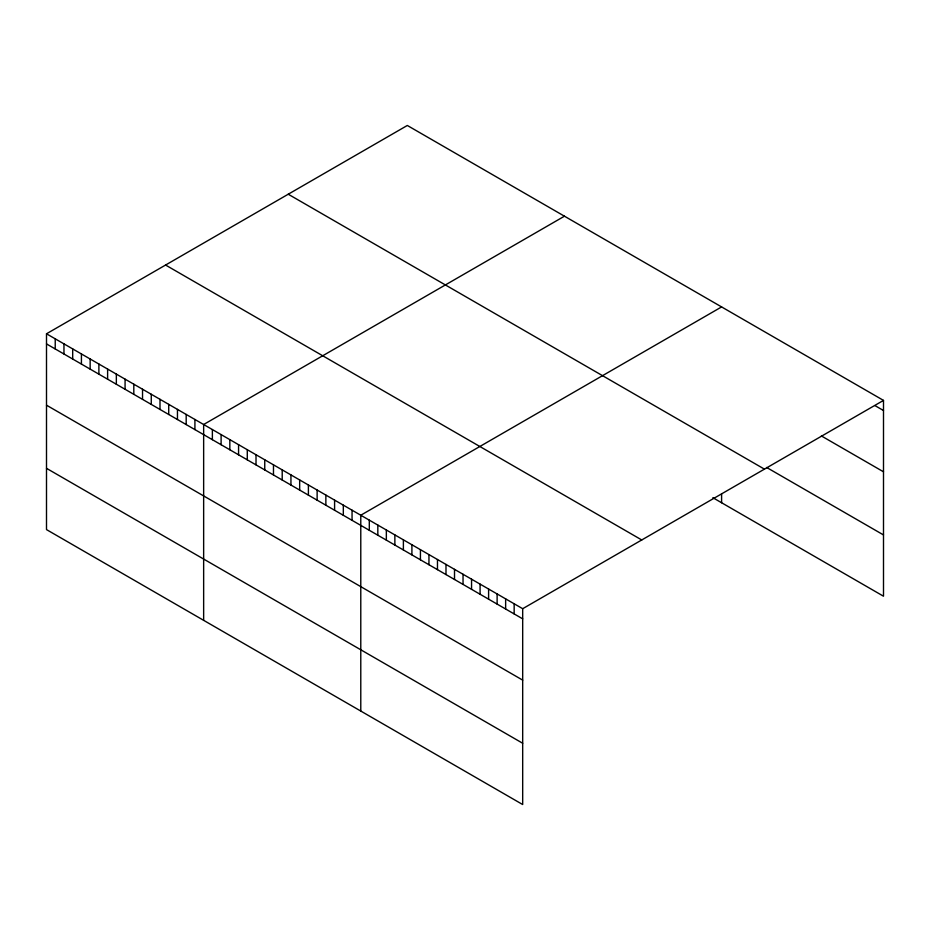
<?xml version="1.0" encoding="UTF-8"?>
<svg xmlns="http://www.w3.org/2000/svg" width="930" height="930" viewBox="0 0 930 930"><rect width="100%" height="100%" fill="white"/><g stroke="black" fill="none" stroke-linecap="round" stroke-linejoin="round"><path stroke-width="1.4" d="M46.5 333.789L522.683 608.708L522.683 804.531L46.5 529.6L46.5 333.789L407.317 125.469L883.5 400.4L883.5 596.211L712.868 497.701M564.452 216.19L203.647 424.51L203.647 620.333M721.599 306.923L360.782 515.232L360.782 711.055M522.683 608.708L883.5 400.4M874.979 405.608L883.5 410.525M821.411 435.961L883.5 471.801M766.634 467.465L883.5 534.936M288.242 194.219L764.437 469.139M165.563 265.038L641.758 539.97M46.5 343.914L522.683 618.845M46.5 405.189L522.683 680.121M46.5 468.325L522.683 743.256M721.599 493.993L721.599 502.746M514.162 603.791L514.162 613.916M505.641 598.874L505.641 608.999M497.12 593.945L497.12 604.082M488.599 589.027L488.599 599.164M480.078 584.11L480.078 594.247M471.557 579.192L471.557 589.318M463.035 574.275L463.035 584.4M454.514 569.346L454.514 579.483M445.993 564.429L445.993 574.566M437.472 559.511L437.472 569.648M428.951 554.594L428.951 564.719M420.43 549.677L420.43 559.802M411.909 544.748L411.909 554.885M403.388 539.83L403.388 549.967M394.866 534.913L394.866 545.05M386.345 529.995L386.345 540.121M377.824 525.078L377.824 535.203M369.303 520.149L369.303 530.286M352.051 510.198L352.051 520.323M343.321 505.153L343.321 515.29M334.591 500.108L334.591 510.245M325.86 495.074L325.86 505.199M317.13 490.029L317.13 500.166M308.4 484.995L308.4 495.12M299.669 479.95L299.669 490.087M290.939 474.916L290.939 485.042M282.209 469.871L282.209 480.008M273.478 464.826L273.478 474.963M264.748 459.792L264.748 469.917M256.017 454.747L256.017 464.884M247.287 449.713L247.287 459.839M238.568 444.668L238.568 454.805M229.838 439.634L229.838 449.76M221.108 434.589L221.108 444.726M212.377 429.544L212.377 439.681M194.916 419.465L194.916 429.602M186.186 414.431L186.186 424.557M177.456 409.386L177.456 419.523M168.725 404.352L168.725 414.478M159.995 399.307L159.995 409.444M151.265 394.262L151.265 404.399M142.534 389.228L142.534 399.354M133.804 384.183L133.804 394.32M125.073 379.149L125.073 389.275M116.343 374.104L116.343 384.241M107.613 369.071L107.613 379.196M98.882 364.025L98.882 374.162M90.152 358.98L90.152 369.117M81.422 353.946L81.422 364.072M72.691 348.901L72.691 359.038M63.961 343.868L63.961 353.993M55.23 338.822L55.23 348.959"/></g></svg>
